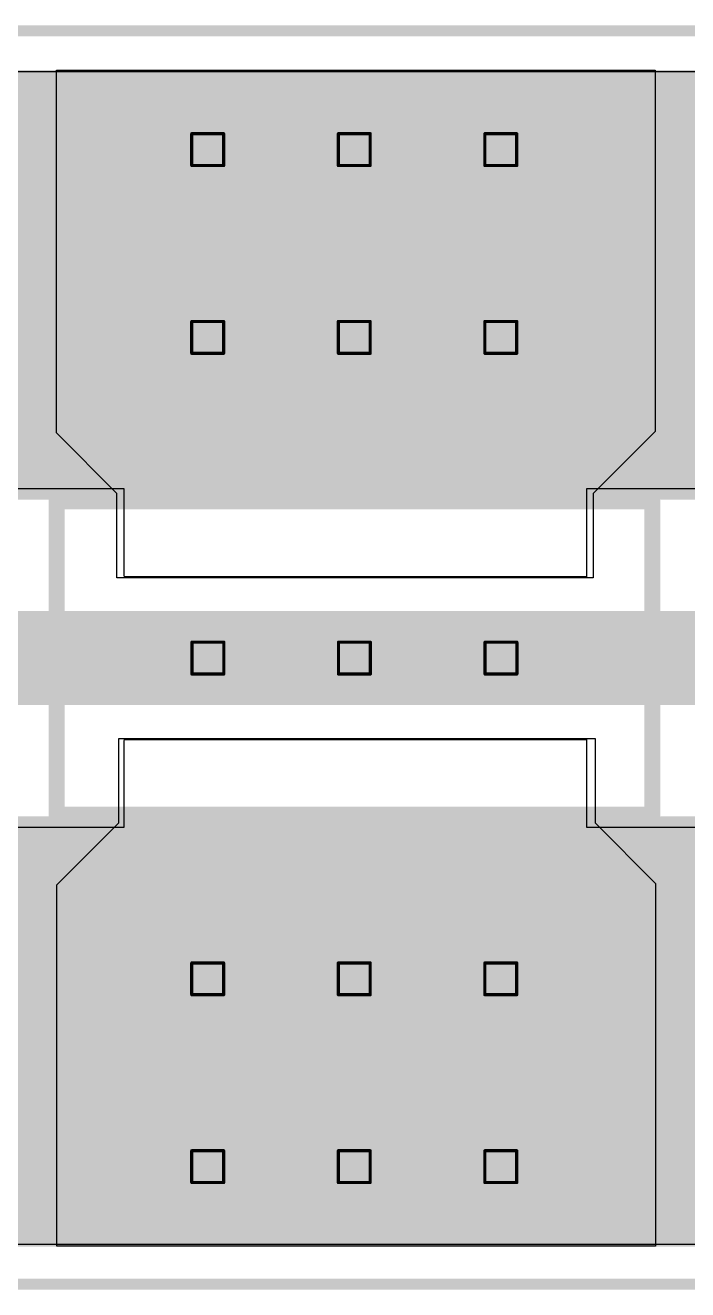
# Model space of a CAD drawing. Header units: inches. Extents: x 95 to 271, y 81 to 124.
# Drawn here: x 112.22 to 122.78, y 86.91 to 107.09 of the extents above; entities that cross this region are included whole.
import ezdxf

# ---------------------------------------------------------------- set-up
doc = ezdxf.new("R2010")
doc.units = ezdxf.units.IN
for name, color, linetype in [('Board Outline', 216, 'Continuous'), ('Bottom Layer', 5, 'Continuous'), ('Bottom Overlay', 54, 'Continuous'), ('Bottom Paste', 16, 'Continuous'), ('Bottom Solder', 6, 'Continuous'), ('Drill Drawing', 1, 'Continuous'), ('Top Layer', 1, 'Continuous'), ('Top Overlay', 2, 'Continuous'), ('Top Paste', 8, 'Continuous'), ('Top Solder', 216, 'Continuous'), ('Via Holes', 16, 'Continuous')]:
    doc.layers.add(name, color=color, linetype=linetype)

# ---------------------------------------------------------------- blocks, each defined once
blk = doc.blocks.new('3_4___T____P___SMD_B_3')
at = {"layer": 'Bottom Layer'}
blk.add_hatch(color=5, dxfattribs=at).paths.add_polyline_path([(-1.5, 2), (1.5, 2), (1.5, -2), (-1.5, -2)])
at = {"layer": 'Bottom Paste'}
blk.add_hatch(color=16, dxfattribs=at).paths.add_polyline_path([(-1.5, 2), (1.5, 2), (1.5, -2), (-1.5, -2)])
at = {"layer": 'Bottom Solder'}
blk.add_hatch(color=6, dxfattribs=at).paths.add_polyline_path([(-1.602, 2.102), (1.602, 2.102), (1.602, -2.102), (-1.602, -2.102)])
blk = doc.blocks.new('3_4___T____P___SMD_6')
at = {"layer": 'Top Layer'}
blk.add_hatch(color=1, dxfattribs=at).paths.add_polyline_path([(-1.5, 2), (1.5, 2), (1.5, -2), (-1.5, -2)])
at = {"layer": 'Top Paste'}
blk.add_hatch(color=8, dxfattribs=at).paths.add_polyline_path([(-1.5, 2), (1.5, 2), (1.5, -2), (-1.5, -2)])
at = {"layer": 'Top Solder'}
blk.add_hatch(color=216, dxfattribs=at).paths.add_polyline_path([(-1.602, 2.102), (1.602, 2.102), (1.602, -2.102), (-1.602, -2.102)])
blk = doc.blocks.new('3_4___T____P___SMD_B_11')
at = {"layer": 'Bottom Layer'}
blk.add_hatch(color=5, dxfattribs=at).paths.add_polyline_path([(-1.5, 2), (1.5, 2), (1.5, -2), (-1.5, -2)])
at = {"layer": 'Bottom Paste'}
blk.add_hatch(color=16, dxfattribs=at).paths.add_polyline_path([(-1.5, 2), (1.5, 2), (1.5, -2), (-1.5, -2)])
at = {"layer": 'Bottom Solder'}
blk.add_hatch(color=6, dxfattribs=at).paths.add_polyline_path([(-1.602, 2.102), (1.602, 2.102), (1.602, -2.102), (-1.602, -2.102)])
blk = doc.blocks.new('3_4___T____P___SMD_14')
at = {"layer": 'Top Layer'}
blk.add_hatch(color=1, dxfattribs=at).paths.add_polyline_path([(-1.5, 2), (1.5, 2), (1.5, -2), (-1.5, -2)])
at = {"layer": 'Top Paste'}
blk.add_hatch(color=8, dxfattribs=at).paths.add_polyline_path([(-1.5, 2), (1.5, 2), (1.5, -2), (-1.5, -2)])
at = {"layer": 'Top Solder'}
blk.add_hatch(color=216, dxfattribs=at).paths.add_polyline_path([(-1.602, 2.102), (1.602, 2.102), (1.602, -2.102), (-1.602, -2.102)])
blk = doc.blocks.new('SCP60_4__B_20')
at = {"layer": 'Bottom Overlay', "const_width": 0.254}
for points in [[(-4.75, 2.5), (-4.75, -2.5)], [(4.75, 2.5), (-4.75, 2.5)], [(4.75, 2.5), (4.75, -2.5)], [(4.75, -2.5), (-4.75, -2.5)]]:
    blk.add_lwpolyline(points, dxfattribs=at)
at = {"layer": 'Bottom Overlay', "const_width": 0.127}
for points in [[(-4.814, 2.5, 1), (-4.687, 2.5, 1)], [(-4.814, 2.5, 1), (-4.687, 2.5, 1)], [(4.686, 2.5, 1), (4.813, 2.5, 1)], [(4.686, 2.5, 1), (4.813, 2.5, 1)], [(-4.814, -2.5, 1), (-4.687, -2.5, 1)], [(-4.814, -2.5, 1), (-4.687, -2.5, 1)], [(4.686, -2.5, 1), (4.813, -2.5, 1)], [(4.686, -2.5, 1), (4.813, -2.5, 1)]]:
    blk.add_lwpolyline(points, format="xyb", close=True, dxfattribs=at)
blk = doc.blocks.new('SCP60_4__23')
at = {"layer": 'Top Overlay', "const_width": 0.254}
for points in [[(-4.75, -2.5), (-4.75, 2.5)], [(-4.75, 2.5), (4.75, 2.5)], [(4.75, -2.5), (4.75, 2.5)], [(-4.75, -2.5), (4.75, -2.5)]]:
    blk.add_lwpolyline(points, dxfattribs=at)
at = {"layer": 'Top Overlay', "const_width": 0.127}
for points in [[(-4.814, 2.5, 1), (-4.687, 2.5, 1)], [(-4.814, 2.5, 1), (-4.687, 2.5, 1)], [(4.686, 2.5, 1), (4.813, 2.5, 1)], [(4.686, 2.5, 1), (4.813, 2.5, 1)], [(-4.814, -2.5, 1), (-4.687, -2.5, 1)], [(-4.814, -2.5, 1), (-4.687, -2.5, 1)], [(4.686, -2.5, 1), (4.813, -2.5, 1)], [(4.686, -2.5, 1), (4.813, -2.5, 1)]]:
    blk.add_lwpolyline(points, format="xyb", close=True, dxfattribs=at)

msp = doc.modelspace()

# ---------------------------------------------------------------- hatches: boundary and pattern name
at = {"layer": 'Bottom Layer'}
h = msp.add_hatch(color=5, dxfattribs=at)
edge = h.paths.add_edge_path()
edge.add_arc((115.128, 105.105), 0.5, 0, 360)
h = msp.add_hatch(color=5, dxfattribs=at)
edge = h.paths.add_edge_path()
edge.add_arc((117.465, 105.105), 0.5, 0, 360)
h = msp.add_hatch(color=5, dxfattribs=at)
edge = h.paths.add_edge_path()
edge.add_arc((119.802, 105.105), 0.5, 0, 360)
h = msp.add_hatch(color=5, dxfattribs=at)
edge = h.paths.add_edge_path()
edge.add_arc((115.128, 102.108), 0.5, 0, 360)
h = msp.add_hatch(color=5, dxfattribs=at)
edge = h.paths.add_edge_path()
edge.add_arc((117.465, 102.108), 0.5, 0, 360)
h = msp.add_hatch(color=5, dxfattribs=at)
edge = h.paths.add_edge_path()
edge.add_arc((119.802, 102.108), 0.5, 0, 360)
h = msp.add_hatch(color=5, dxfattribs=at)
edge = h.paths.add_edge_path()
edge.add_arc((115.131, 96.99), 0.5, 0, 360)
h = msp.add_hatch(color=5, dxfattribs=at)
edge = h.paths.add_edge_path()
edge.add_arc((117.468, 96.99), 0.5, 0, 360)
h = msp.add_hatch(color=5, dxfattribs=at)
edge = h.paths.add_edge_path()
edge.add_arc((119.805, 96.99), 0.5, 0, 360)
h = msp.add_hatch(color=5, dxfattribs=at)
edge = h.paths.add_edge_path()
edge.add_arc((115.128, 91.872), 0.5, 0, 360)
h = msp.add_hatch(color=5, dxfattribs=at)
edge = h.paths.add_edge_path()
edge.add_arc((117.465, 91.872), 0.5, 0, 360)
h = msp.add_hatch(color=5, dxfattribs=at)
edge = h.paths.add_edge_path()
edge.add_arc((119.802, 91.872), 0.5, 0, 360)
h = msp.add_hatch(color=5, dxfattribs=at)
edge = h.paths.add_edge_path()
edge.add_arc((115.128, 88.875), 0.5, 0, 360)
h = msp.add_hatch(color=5, dxfattribs=at)
edge = h.paths.add_edge_path()
edge.add_arc((117.465, 88.875), 0.5, 0, 360)
h = msp.add_hatch(color=5, dxfattribs=at)
edge = h.paths.add_edge_path()
edge.add_arc((119.802, 88.875), 0.5, 0, 360)
at = {"layer": 'Bottom Solder'}
for points in [[(103.302, 99.517), (142.011, 99.517), (142.011, 106.375), (103.302, 106.375)], [(103.302, 87.599), (142.011, 87.599), (142.011, 94.457), (103.302, 94.457)]]:
    msp.add_hatch(color=6, dxfattribs=at).paths.add_polyline_path(points)
h = msp.add_hatch(color=6, dxfattribs=at)
edge = h.paths.add_edge_path()
edge.add_arc((115.128, 105.105), 0.602, 0, 360)
h = msp.add_hatch(color=6, dxfattribs=at)
edge = h.paths.add_edge_path()
edge.add_arc((117.465, 105.105), 0.602, 0, 360)
h = msp.add_hatch(color=6, dxfattribs=at)
edge = h.paths.add_edge_path()
edge.add_arc((119.802, 105.105), 0.602, 0, 360)
h = msp.add_hatch(color=6, dxfattribs=at)
edge = h.paths.add_edge_path()
edge.add_arc((115.128, 102.108), 0.602, 0, 360)
h = msp.add_hatch(color=6, dxfattribs=at)
edge = h.paths.add_edge_path()
edge.add_arc((117.465, 102.108), 0.602, 0, 360)
h = msp.add_hatch(color=6, dxfattribs=at)
edge = h.paths.add_edge_path()
edge.add_arc((119.802, 102.108), 0.602, 0, 360)
h = msp.add_hatch(color=6, dxfattribs=at)
edge = h.paths.add_edge_path()
edge.add_arc((115.131, 96.99), 0.602, 0, 360)
h = msp.add_hatch(color=6, dxfattribs=at)
edge = h.paths.add_edge_path()
edge.add_arc((117.468, 96.99), 0.602, 0, 360)
h = msp.add_hatch(color=6, dxfattribs=at)
edge = h.paths.add_edge_path()
edge.add_arc((119.805, 96.99), 0.602, 0, 360)
h = msp.add_hatch(color=6, dxfattribs=at)
edge = h.paths.add_edge_path()
edge.add_arc((115.128, 91.872), 0.602, 0, 360)
h = msp.add_hatch(color=6, dxfattribs=at)
edge = h.paths.add_edge_path()
edge.add_arc((117.465, 91.872), 0.602, 0, 360)
h = msp.add_hatch(color=6, dxfattribs=at)
edge = h.paths.add_edge_path()
edge.add_arc((119.802, 91.872), 0.602, 0, 360)
h = msp.add_hatch(color=6, dxfattribs=at)
edge = h.paths.add_edge_path()
edge.add_arc((115.128, 88.875), 0.602, 0, 360)
h = msp.add_hatch(color=6, dxfattribs=at)
edge = h.paths.add_edge_path()
edge.add_arc((117.465, 88.875), 0.602, 0, 360)
h = msp.add_hatch(color=6, dxfattribs=at)
edge = h.paths.add_edge_path()
edge.add_arc((119.802, 88.875), 0.602, 0, 360)
at = {"layer": 'Top Layer'}
h = msp.add_hatch(color=1, dxfattribs=at)
edge = h.paths.add_edge_path()
edge.add_arc((115.128, 105.105), 0.5, 0, 360)
h = msp.add_hatch(color=1, dxfattribs=at)
edge = h.paths.add_edge_path()
edge.add_arc((117.465, 105.105), 0.5, 0, 360)
h = msp.add_hatch(color=1, dxfattribs=at)
edge = h.paths.add_edge_path()
edge.add_arc((119.802, 105.105), 0.5, 0, 360)
h = msp.add_hatch(color=1, dxfattribs=at)
edge = h.paths.add_edge_path()
edge.add_arc((115.128, 102.108), 0.5, 0, 360)
h = msp.add_hatch(color=1, dxfattribs=at)
edge = h.paths.add_edge_path()
edge.add_arc((117.465, 102.108), 0.5, 0, 360)
h = msp.add_hatch(color=1, dxfattribs=at)
edge = h.paths.add_edge_path()
edge.add_arc((119.802, 102.108), 0.5, 0, 360)
h = msp.add_hatch(color=1, dxfattribs=at)
edge = h.paths.add_edge_path()
edge.add_arc((115.131, 96.99), 0.5, 0, 360)
h = msp.add_hatch(color=1, dxfattribs=at)
edge = h.paths.add_edge_path()
edge.add_arc((117.468, 96.99), 0.5, 0, 360)
h = msp.add_hatch(color=1, dxfattribs=at)
edge = h.paths.add_edge_path()
edge.add_arc((119.805, 96.99), 0.5, 0, 360)
h = msp.add_hatch(color=1, dxfattribs=at)
edge = h.paths.add_edge_path()
edge.add_arc((115.128, 91.872), 0.5, 0, 360)
h = msp.add_hatch(color=1, dxfattribs=at)
edge = h.paths.add_edge_path()
edge.add_arc((117.465, 91.872), 0.5, 0, 360)
h = msp.add_hatch(color=1, dxfattribs=at)
edge = h.paths.add_edge_path()
edge.add_arc((119.802, 91.872), 0.5, 0, 360)
h = msp.add_hatch(color=1, dxfattribs=at)
edge = h.paths.add_edge_path()
edge.add_arc((115.128, 88.875), 0.5, 0, 360)
h = msp.add_hatch(color=1, dxfattribs=at)
edge = h.paths.add_edge_path()
edge.add_arc((117.465, 88.875), 0.5, 0, 360)
h = msp.add_hatch(color=1, dxfattribs=at)
edge = h.paths.add_edge_path()
edge.add_arc((119.802, 88.875), 0.5, 0, 360)
at = {"layer": 'Top Solder'}
for points in [[(103.302, 99.517), (142.011, 99.517), (142.011, 106.375), (103.302, 106.375)], [(103.302, 87.608), (142.011, 87.608), (142.011, 94.466), (103.302, 94.466)]]:
    msp.add_hatch(color=216, dxfattribs=at).paths.add_polyline_path(points)
h = msp.add_hatch(color=216, dxfattribs=at)
edge = h.paths.add_edge_path()
edge.add_arc((115.128, 105.105), 0.602, 0, 360)
h = msp.add_hatch(color=216, dxfattribs=at)
edge = h.paths.add_edge_path()
edge.add_arc((117.465, 105.105), 0.602, 0, 360)
h = msp.add_hatch(color=216, dxfattribs=at)
edge = h.paths.add_edge_path()
edge.add_arc((119.802, 105.105), 0.602, 0, 360)
h = msp.add_hatch(color=216, dxfattribs=at)
edge = h.paths.add_edge_path()
edge.add_arc((115.128, 102.108), 0.602, 0, 360)
h = msp.add_hatch(color=216, dxfattribs=at)
edge = h.paths.add_edge_path()
edge.add_arc((117.465, 102.108), 0.602, 0, 360)
h = msp.add_hatch(color=216, dxfattribs=at)
edge = h.paths.add_edge_path()
edge.add_arc((119.802, 102.108), 0.602, 0, 360)
h = msp.add_hatch(color=216, dxfattribs=at)
edge = h.paths.add_edge_path()
edge.add_arc((115.131, 96.99), 0.602, 0, 360)
h = msp.add_hatch(color=216, dxfattribs=at)
edge = h.paths.add_edge_path()
edge.add_arc((117.468, 96.99), 0.602, 0, 360)
h = msp.add_hatch(color=216, dxfattribs=at)
edge = h.paths.add_edge_path()
edge.add_arc((119.805, 96.99), 0.602, 0, 360)
h = msp.add_hatch(color=216, dxfattribs=at)
edge = h.paths.add_edge_path()
edge.add_arc((115.128, 91.872), 0.602, 0, 360)
h = msp.add_hatch(color=216, dxfattribs=at)
edge = h.paths.add_edge_path()
edge.add_arc((117.465, 91.872), 0.602, 0, 360)
h = msp.add_hatch(color=216, dxfattribs=at)
edge = h.paths.add_edge_path()
edge.add_arc((119.802, 91.872), 0.602, 0, 360)
h = msp.add_hatch(color=216, dxfattribs=at)
edge = h.paths.add_edge_path()
edge.add_arc((115.128, 88.875), 0.602, 0, 360)
h = msp.add_hatch(color=216, dxfattribs=at)
edge = h.paths.add_edge_path()
edge.add_arc((117.465, 88.875), 0.602, 0, 360)
h = msp.add_hatch(color=216, dxfattribs=at)
edge = h.paths.add_edge_path()
edge.add_arc((119.802, 88.875), 0.602, 0, 360)
at = {"layer": 'Via Holes'}
h = msp.add_hatch(color=7, dxfattribs=at)
edge = h.paths.add_edge_path()
edge.add_arc((115.128, 105.105), 0.25, 0, 360)
h = msp.add_hatch(color=7, dxfattribs=at)
edge = h.paths.add_edge_path()
edge.add_arc((117.465, 105.105), 0.25, 0, 360)
h = msp.add_hatch(color=7, dxfattribs=at)
edge = h.paths.add_edge_path()
edge.add_arc((119.802, 105.105), 0.25, 0, 360)
h = msp.add_hatch(color=7, dxfattribs=at)
edge = h.paths.add_edge_path()
edge.add_arc((115.128, 102.108), 0.25, 0, 360)
h = msp.add_hatch(color=7, dxfattribs=at)
edge = h.paths.add_edge_path()
edge.add_arc((117.465, 102.108), 0.25, 0, 360)
h = msp.add_hatch(color=7, dxfattribs=at)
edge = h.paths.add_edge_path()
edge.add_arc((119.802, 102.108), 0.25, 0, 360)
h = msp.add_hatch(color=7, dxfattribs=at)
edge = h.paths.add_edge_path()
edge.add_arc((115.131, 96.99), 0.25, 0, 360)
h = msp.add_hatch(color=7, dxfattribs=at)
edge = h.paths.add_edge_path()
edge.add_arc((117.468, 96.99), 0.25, 0, 360)
h = msp.add_hatch(color=7, dxfattribs=at)
edge = h.paths.add_edge_path()
edge.add_arc((119.805, 96.99), 0.25, 0, 360)
h = msp.add_hatch(color=7, dxfattribs=at)
edge = h.paths.add_edge_path()
edge.add_arc((115.128, 91.872), 0.25, 0, 360)
h = msp.add_hatch(color=7, dxfattribs=at)
edge = h.paths.add_edge_path()
edge.add_arc((117.465, 91.872), 0.25, 0, 360)
h = msp.add_hatch(color=7, dxfattribs=at)
edge = h.paths.add_edge_path()
edge.add_arc((119.802, 91.872), 0.25, 0, 360)
h = msp.add_hatch(color=7, dxfattribs=at)
edge = h.paths.add_edge_path()
edge.add_arc((115.128, 88.875), 0.25, 0, 360)
h = msp.add_hatch(color=7, dxfattribs=at)
edge = h.paths.add_edge_path()
edge.add_arc((117.465, 88.875), 0.25, 0, 360)
h = msp.add_hatch(color=7, dxfattribs=at)
edge = h.paths.add_edge_path()
edge.add_arc((119.802, 88.875), 0.25, 0, 360)

# ---------------------------------------------------------------- linework, layer by layer
at = {"layer": 'Board Outline', "const_width": 0.178}
for points in [[(97.5, 107), (143.5, 107)], [(97.5, 87), (143.5, 87)]]:
    msp.add_lwpolyline(points, dxfattribs=at)
at = {"layer": 'Bottom Layer'}
for p, q in [((102.339, 106.35), (143.027, 106.35)), ((113.794, 99.689), (110.789, 99.689)), ((113.794, 98.315), (113.794, 99.689)), ((124.146, 99.689), (121.168, 99.689)), ((121.168, 99.689), (121.168, 98.289)), ((113.804, 98.289), (113.794, 98.315)), ((121.168, 98.289), (113.804, 98.289)), ((113.794, 95.665), (113.804, 95.691)), ((113.794, 94.291), (113.794, 95.665)), ((113.804, 95.691), (121.168, 95.691)), ((121.168, 95.691), (121.168, 94.291)), ((110.789, 94.291), (113.794, 94.291)), ((121.168, 94.291), (124.146, 94.291)), ((143.027, 87.63), (102.339, 87.63))]:
    msp.add_line(p, q, dxfattribs=at)
at = {"layer": 'Bottom Layer', "const_width": 1.5}
for points in [[(109.426, 96.99), (115.131, 96.99)], [(115.131, 96.99), (119.805, 96.99)], [(119.805, 96.99), (125.509, 96.99)]]:
    msp.add_lwpolyline(points, dxfattribs=at)
at = {"layer": 'Bottom Layer', "const_width": 0.75}
for points in [[(114.756, 96.99, 1), (115.506, 96.99, 1)], [(114.756, 96.99, 1), (115.506, 96.99, 1)], [(119.43, 96.99, 1), (120.18, 96.99, 1)], [(119.43, 96.99, 1), (120.18, 96.99, 1)]]:
    msp.add_lwpolyline(points, format="xyb", close=True, dxfattribs=at)
at = {"layer": 'Bottom Solder'}
for p, q in [((112.715, 100.584), (112.715, 106.375)), ((112.715, 106.375), (122.266, 106.375)), ((122.266, 106.375), (122.266, 100.609)), ((113.68, 99.619), (112.715, 100.584)), ((122.266, 100.609), (121.275, 99.619)), ((113.68, 98.273), (113.68, 99.619)), ((121.275, 99.619), (121.275, 98.273)), ((121.275, 98.273), (113.68, 98.273)), ((113.711, 94.361), (113.711, 95.707)), ((113.711, 95.707), (121.306, 95.707)), ((121.306, 95.707), (121.306, 94.361)), ((112.72, 93.371), (113.711, 94.361)), ((121.306, 94.361), (122.271, 93.396)), ((112.72, 87.605), (112.72, 93.371)), ((122.271, 93.396), (122.271, 87.605)), ((122.271, 87.605), (112.72, 87.605))]:
    msp.add_line(p, q, dxfattribs=at)
at = {"layer": 'Drill Drawing', "const_width": 0.0508}
for points in [[(114.874, 105.359), (115.382, 105.359)], [(114.874, 104.851), (114.874, 105.359)], [(115.382, 104.851), (115.382, 105.359)], [(117.211, 105.359), (117.719, 105.359)], [(117.211, 104.851), (117.211, 105.359)], [(117.719, 104.851), (117.719, 105.359)], [(119.548, 105.359), (120.056, 105.359)], [(119.548, 104.851), (119.548, 105.359)], [(120.056, 104.851), (120.056, 105.359)], [(114.874, 104.851), (115.382, 104.851)], [(117.211, 104.851), (117.719, 104.851)], [(119.548, 104.851), (120.056, 104.851)], [(114.874, 102.362), (115.382, 102.362)], [(114.874, 101.854), (114.874, 102.362)], [(115.382, 101.854), (115.382, 102.362)], [(117.211, 102.362), (117.719, 102.362)], [(117.211, 101.854), (117.211, 102.362)], [(117.719, 101.854), (117.719, 102.362)], [(119.548, 102.362), (120.056, 102.362)], [(119.548, 101.854), (119.548, 102.362)], [(120.056, 101.854), (120.056, 102.362)], [(114.874, 101.854), (115.382, 101.854)], [(117.211, 101.854), (117.719, 101.854)], [(119.548, 101.854), (120.056, 101.854)], [(114.877, 97.244), (115.385, 97.244)], [(114.877, 96.736), (114.877, 97.244)], [(115.385, 96.736), (115.385, 97.244)], [(117.214, 97.244), (117.722, 97.244)], [(117.214, 96.736), (117.214, 97.244)], [(117.722, 96.736), (117.722, 97.244)], [(119.551, 97.244), (120.059, 97.244)], [(119.551, 96.736), (119.551, 97.244)], [(120.059, 96.736), (120.059, 97.244)], [(114.877, 96.736), (115.385, 96.736)], [(117.214, 96.736), (117.722, 96.736)], [(119.551, 96.736), (120.059, 96.736)], [(114.874, 92.126), (115.382, 92.126)], [(114.874, 91.618), (114.874, 92.126)], [(115.382, 91.618), (115.382, 92.126)], [(117.211, 92.126), (117.719, 92.126)], [(117.211, 91.618), (117.211, 92.126)], [(117.719, 91.618), (117.719, 92.126)], [(119.548, 92.126), (120.056, 92.126)], [(119.548, 91.618), (119.548, 92.126)], [(120.056, 91.618), (120.056, 92.126)], [(114.874, 91.618), (115.382, 91.618)], [(117.211, 91.618), (117.719, 91.618)], [(119.548, 91.618), (120.056, 91.618)], [(114.874, 89.129), (115.382, 89.129)], [(114.874, 88.621), (114.874, 89.129)], [(115.382, 88.621), (115.382, 89.129)], [(117.211, 89.129), (117.719, 89.129)], [(117.211, 88.621), (117.211, 89.129)], [(117.719, 88.621), (117.719, 89.129)], [(119.548, 89.129), (120.056, 89.129)], [(119.548, 88.621), (119.548, 89.129)], [(120.056, 88.621), (120.056, 89.129)], [(114.874, 88.621), (115.382, 88.621)], [(117.211, 88.621), (117.719, 88.621)], [(119.548, 88.621), (120.056, 88.621)]]:
    msp.add_lwpolyline(points, dxfattribs=at)
at = {"layer": 'Drill Drawing', "const_width": 0.0254}
for points in [[(114.862, 105.359, 1), (114.887, 105.359, 1)], [(114.862, 105.359, 1), (114.887, 105.359, 1)], [(115.37, 105.359, 1), (115.395, 105.359, 1)], [(115.37, 105.359, 1), (115.395, 105.359, 1)], [(117.199, 105.359, 1), (117.224, 105.359, 1)], [(117.199, 105.359, 1), (117.224, 105.359, 1)], [(117.707, 105.359, 1), (117.732, 105.359, 1)], [(117.707, 105.359, 1), (117.732, 105.359, 1)], [(119.536, 105.359, 1), (119.561, 105.359, 1)], [(119.536, 105.359, 1), (119.561, 105.359, 1)], [(120.044, 105.359, 1), (120.069, 105.359, 1)], [(120.044, 105.359, 1), (120.069, 105.359, 1)], [(114.862, 104.851, 1), (114.887, 104.851, 1)], [(114.862, 104.851, 1), (114.887, 104.851, 1)], [(115.37, 104.851, 1), (115.395, 104.851, 1)], [(115.37, 104.851, 1), (115.395, 104.851, 1)], [(117.199, 104.851, 1), (117.224, 104.851, 1)], [(117.199, 104.851, 1), (117.224, 104.851, 1)], [(117.707, 104.851, 1), (117.732, 104.851, 1)], [(117.707, 104.851, 1), (117.732, 104.851, 1)], [(119.536, 104.851, 1), (119.561, 104.851, 1)], [(119.536, 104.851, 1), (119.561, 104.851, 1)], [(120.044, 104.851, 1), (120.069, 104.851, 1)], [(120.044, 104.851, 1), (120.069, 104.851, 1)], [(114.862, 102.362, 1), (114.887, 102.362, 1)], [(114.862, 102.362, 1), (114.887, 102.362, 1)], [(115.37, 102.362, 1), (115.395, 102.362, 1)], [(115.37, 102.362, 1), (115.395, 102.362, 1)], [(117.199, 102.362, 1), (117.224, 102.362, 1)], [(117.199, 102.362, 1), (117.224, 102.362, 1)], [(117.707, 102.362, 1), (117.732, 102.362, 1)], [(117.707, 102.362, 1), (117.732, 102.362, 1)], [(119.536, 102.362, 1), (119.561, 102.362, 1)], [(119.536, 102.362, 1), (119.561, 102.362, 1)], [(120.044, 102.362, 1), (120.069, 102.362, 1)], [(120.044, 102.362, 1), (120.069, 102.362, 1)], [(114.862, 101.854, 1), (114.887, 101.854, 1)], [(114.862, 101.854, 1), (114.887, 101.854, 1)], [(115.37, 101.854, 1), (115.395, 101.854, 1)], [(115.37, 101.854, 1), (115.395, 101.854, 1)], [(117.199, 101.854, 1), (117.224, 101.854, 1)], [(117.199, 101.854, 1), (117.224, 101.854, 1)], [(117.707, 101.854, 1), (117.732, 101.854, 1)], [(117.707, 101.854, 1), (117.732, 101.854, 1)], [(119.536, 101.854, 1), (119.561, 101.854, 1)], [(119.536, 101.854, 1), (119.561, 101.854, 1)], [(120.044, 101.854, 1), (120.069, 101.854, 1)], [(120.044, 101.854, 1), (120.069, 101.854, 1)], [(114.864, 97.244, 1), (114.889, 97.244, 1)], [(114.864, 97.244, 1), (114.889, 97.244, 1)], [(115.372, 97.244, 1), (115.397, 97.244, 1)], [(115.372, 97.244, 1), (115.397, 97.244, 1)], [(117.201, 97.244, 1), (117.226, 97.244, 1)], [(117.201, 97.244, 1), (117.226, 97.244, 1)], [(117.709, 97.244, 1), (117.734, 97.244, 1)], [(117.709, 97.244, 1), (117.734, 97.244, 1)], [(119.538, 97.244, 1), (119.563, 97.244, 1)], [(119.538, 97.244, 1), (119.563, 97.244, 1)], [(120.046, 97.244, 1), (120.071, 97.244, 1)], [(120.046, 97.244, 1), (120.071, 97.244, 1)], [(114.864, 96.736, 1), (114.889, 96.736, 1)], [(114.864, 96.736, 1), (114.889, 96.736, 1)], [(115.372, 96.736, 1), (115.397, 96.736, 1)], [(115.372, 96.736, 1), (115.397, 96.736, 1)], [(117.201, 96.736, 1), (117.226, 96.736, 1)], [(117.201, 96.736, 1), (117.226, 96.736, 1)], [(117.709, 96.736, 1), (117.734, 96.736, 1)], [(117.709, 96.736, 1), (117.734, 96.736, 1)], [(119.538, 96.736, 1), (119.563, 96.736, 1)], [(119.538, 96.736, 1), (119.563, 96.736, 1)], [(120.046, 96.736, 1), (120.071, 96.736, 1)], [(120.046, 96.736, 1), (120.071, 96.736, 1)], [(114.862, 92.126, 1), (114.887, 92.126, 1)], [(114.862, 92.126, 1), (114.887, 92.126, 1)], [(115.37, 92.126, 1), (115.395, 92.126, 1)], [(115.37, 92.126, 1), (115.395, 92.126, 1)], [(117.199, 92.126, 1), (117.224, 92.126, 1)], [(117.199, 92.126, 1), (117.224, 92.126, 1)], [(117.707, 92.126, 1), (117.732, 92.126, 1)], [(117.707, 92.126, 1), (117.732, 92.126, 1)], [(119.536, 92.126, 1), (119.561, 92.126, 1)], [(119.536, 92.126, 1), (119.561, 92.126, 1)], [(120.044, 92.126, 1), (120.069, 92.126, 1)], [(120.044, 92.126, 1), (120.069, 92.126, 1)], [(114.862, 91.618, 1), (114.887, 91.618, 1)], [(114.862, 91.618, 1), (114.887, 91.618, 1)], [(115.37, 91.618, 1), (115.395, 91.618, 1)], [(115.37, 91.618, 1), (115.395, 91.618, 1)], [(117.199, 91.618, 1), (117.224, 91.618, 1)], [(117.199, 91.618, 1), (117.224, 91.618, 1)], [(117.707, 91.618, 1), (117.732, 91.618, 1)], [(117.707, 91.618, 1), (117.732, 91.618, 1)], [(119.536, 91.618, 1), (119.561, 91.618, 1)], [(119.536, 91.618, 1), (119.561, 91.618, 1)], [(120.044, 91.618, 1), (120.069, 91.618, 1)], [(120.044, 91.618, 1), (120.069, 91.618, 1)], [(114.862, 89.129, 1), (114.887, 89.129, 1)], [(114.862, 89.129, 1), (114.887, 89.129, 1)], [(115.37, 89.129, 1), (115.395, 89.129, 1)], [(115.37, 89.129, 1), (115.395, 89.129, 1)], [(117.199, 89.129, 1), (117.224, 89.129, 1)], [(117.199, 89.129, 1), (117.224, 89.129, 1)], [(117.707, 89.129, 1), (117.732, 89.129, 1)], [(117.707, 89.129, 1), (117.732, 89.129, 1)], [(119.536, 89.129, 1), (119.561, 89.129, 1)], [(119.536, 89.129, 1), (119.561, 89.129, 1)], [(120.044, 89.129, 1), (120.069, 89.129, 1)], [(120.044, 89.129, 1), (120.069, 89.129, 1)], [(114.862, 88.621, 1), (114.887, 88.621, 1)], [(114.862, 88.621, 1), (114.887, 88.621, 1)], [(115.37, 88.621, 1), (115.395, 88.621, 1)], [(115.37, 88.621, 1), (115.395, 88.621, 1)], [(117.199, 88.621, 1), (117.224, 88.621, 1)], [(117.199, 88.621, 1), (117.224, 88.621, 1)], [(117.707, 88.621, 1), (117.732, 88.621, 1)], [(117.707, 88.621, 1), (117.732, 88.621, 1)], [(119.536, 88.621, 1), (119.561, 88.621, 1)], [(119.536, 88.621, 1), (119.561, 88.621, 1)], [(120.044, 88.621, 1), (120.069, 88.621, 1)], [(120.044, 88.621, 1), (120.069, 88.621, 1)]]:
    msp.add_lwpolyline(points, format="xyb", close=True, dxfattribs=at)
at = {"layer": 'Top Layer'}
for p, q in [((102.339, 106.35), (143.027, 106.35)), ((113.794, 99.689), (110.789, 99.689)), ((113.794, 98.315), (113.794, 99.689)), ((124.146, 99.689), (121.168, 99.689)), ((121.168, 99.689), (121.168, 98.289)), ((113.804, 98.289), (113.794, 98.315)), ((121.168, 98.289), (113.804, 98.289)), ((113.794, 95.665), (113.804, 95.691)), ((113.794, 94.291), (113.794, 95.665)), ((113.804, 95.691), (121.168, 95.691)), ((121.168, 95.691), (121.168, 94.291)), ((110.789, 94.291), (113.794, 94.291)), ((121.168, 94.291), (124.146, 94.291)), ((143.027, 87.63), (102.339, 87.63))]:
    msp.add_line(p, q, dxfattribs=at)
at = {"layer": 'Top Layer', "const_width": 1.5}
for points in [[(104.752, 96.99), (115.131, 96.99)], [(115.131, 96.99), (119.805, 96.99)], [(119.805, 96.99), (123.696, 96.99)]]:
    msp.add_lwpolyline(points, dxfattribs=at)
at = {"layer": 'Top Layer', "const_width": 0.75}
for points in [[(114.756, 96.99, 1), (115.506, 96.99, 1)], [(114.756, 96.99, 1), (115.506, 96.99, 1)], [(119.43, 96.99, 1), (120.18, 96.99, 1)], [(119.43, 96.99, 1), (120.18, 96.99, 1)]]:
    msp.add_lwpolyline(points, format="xyb", close=True, dxfattribs=at)
at = {"layer": 'Top Solder'}
for p, q in [((112.715, 100.584), (112.715, 106.375)), ((112.715, 106.375), (122.266, 106.375)), ((122.266, 106.375), (122.266, 100.609)), ((113.68, 99.619), (112.715, 100.584)), ((122.266, 100.609), (121.275, 99.619)), ((113.68, 98.273), (113.68, 99.619)), ((121.275, 99.619), (121.275, 98.273)), ((121.275, 98.273), (113.68, 98.273)), ((113.711, 94.361), (113.711, 95.707)), ((113.711, 95.707), (121.306, 95.707)), ((121.306, 95.707), (121.306, 94.361)), ((112.72, 93.371), (113.711, 94.361)), ((121.306, 94.361), (122.271, 93.396)), ((112.72, 87.605), (112.72, 93.371)), ((122.271, 93.396), (122.271, 87.605)), ((122.271, 87.605), (112.72, 87.605))]:
    msp.add_line(p, q, dxfattribs=at)

# ---------------------------------------------------------------- block references
for name, p, rotation in [('3_4___T____P___SMD_6', (117.468, 102.108), 90), ('3_4___T____P___SMD_B_3', (117.49, 102.108), 270), ('SCP60_4__B_20', (117.468, 96.99), 180), ('3_4___T____P___SMD_B_11', (117.49, 91.669), 270), ('3_4___T____P___SMD_14', (117.49, 91.669), 90)]:
    msp.add_blockref(name, p, dxfattribs=dict(rotation=rotation))
msp.add_blockref('SCP60_4__23', (117.468, 96.99))

doc.saveas('drawing.dxf')
